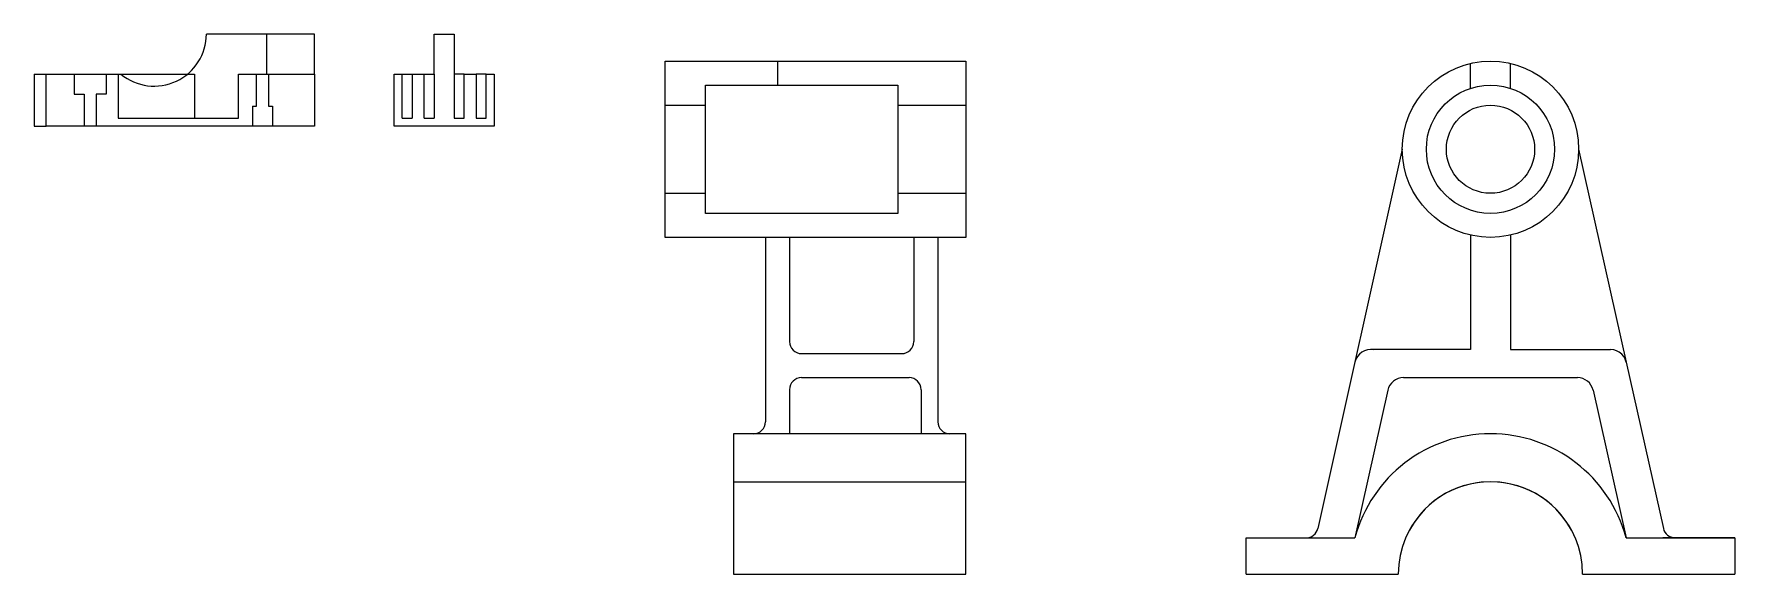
# Model space of a CAD drawing. Header units: millimetres. Extents: x 1418 to 1842, y 1647 to 1782.
import ezdxf

# ---------------------------------------------------------------- set-up
doc = ezdxf.new("R2010")
doc.units = ezdxf.units.MM

msp = doc.modelspace()

# ---------------------------------------------------------------- linework, layer by layer
for p, q in [((1488.02, 1781.73), (1461.02, 1781.73)), ((1476.02, 1781.73), (1476.02, 1771.73)), ((1488.02, 1771.73), (1488.02, 1781.73)), ((1517.86, 1771.73), (1517.86, 1781.73)), ((1517.86, 1781.73), (1522.86, 1781.73)), ((1522.86, 1781.73), (1522.86, 1771.73)), ((1575.53, 1774.98), (1650.53, 1774.98)), ((1575.53, 1730.98), (1575.53, 1774.98)), ((1603.53, 1774.98), (1603.53, 1768.98)), ((1650.53, 1774.98), (1650.53, 1730.98)), ((1418.02, 1771.73), (1421.02, 1771.73)), ((1418.02, 1771.73), (1418.02, 1758.73)), ((1421.02, 1758.73), (1421.02, 1771.73)), ((1421.02, 1771.73), (1458.02, 1771.73)), ((1428.02, 1771.73), (1428.02, 1766.73)), ((1436.02, 1771.73), (1436.02, 1766.73)), ((1439.02, 1771.73), (1439.02, 1760.73)), ((1458.02, 1771.73), (1458.02, 1760.73)), ((1469.02, 1760.73), (1469.02, 1771.73)), ((1469.02, 1771.73), (1488.02, 1771.73)), ((1473.52, 1763.73), (1473.52, 1771.73)), ((1476.52, 1771.73), (1476.52, 1763.73)), ((1488.02, 1771.73), (1488.02, 1758.73)), ((1507.86, 1758.73), (1507.86, 1771.73)), ((1507.86, 1771.73), (1509.86, 1771.73)), ((1509.86, 1760.73), (1509.86, 1771.73)), ((1509.86, 1771.73), (1512.36, 1771.73)), ((1512.36, 1771.73), (1512.36, 1760.73)), ((1512.36, 1771.73), (1515.36, 1771.73)), ((1515.36, 1760.73), (1515.36, 1771.73)), ((1515.36, 1771.73), (1517.86, 1771.73)), ((1517.86, 1771.73), (1517.86, 1760.73)), ((1525.36, 1771.73), (1522.86, 1771.73)), ((1522.86, 1771.73), (1522.86, 1760.73)), ((1525.36, 1760.73), (1525.36, 1771.73)), ((1525.36, 1771.73), (1528.36, 1771.73)), ((1530.86, 1771.73), (1528.36, 1771.73)), ((1528.36, 1771.73), (1528.36, 1760.73)), ((1530.86, 1760.73), (1530.86, 1771.73)), ((1530.86, 1771.73), (1532.86, 1771.73)), ((1532.86, 1771.73), (1532.86, 1758.73)), ((1428.02, 1766.73), (1430.52, 1766.73)), ((1430.52, 1766.73), (1430.52, 1758.73)), ((1433.52, 1766.73), (1433.52, 1758.73)), ((1436.02, 1766.73), (1433.52, 1766.73)), ((1585.53, 1736.98), (1585.53, 1768.98)), ((1585.53, 1768.98), (1633.53, 1768.98)), ((1633.53, 1768.98), (1633.53, 1736.98)), ((1472.52, 1763.73), (1472.52, 1758.73)), ((1472.52, 1763.73), (1473.52, 1763.73)), ((1476.52, 1763.73), (1477.52, 1763.73)), ((1477.52, 1763.73), (1477.52, 1758.73)), ((1575.53, 1763.98), (1585.53, 1763.98)), ((1633.53, 1763.98), (1650.53, 1763.98)), ((1418.02, 1758.73), (1421.02, 1758.73)), ((1488.02, 1758.73), (1421.02, 1758.73)), ((1439.02, 1760.73), (1469.02, 1760.73)), ((1509.86, 1758.73), (1507.86, 1758.73)), ((1509.86, 1760.73), (1512.36, 1760.73)), ((1530.86, 1758.73), (1509.86, 1758.73)), ((1515.36, 1760.73), (1517.86, 1760.73)), ((1522.86, 1760.73), (1525.36, 1760.73)), ((1528.36, 1760.73), (1530.86, 1760.73)), ((1532.86, 1758.73), (1530.86, 1758.73)), ((1575.53, 1741.98), (1585.53, 1741.98)), ((1633.53, 1741.98), (1650.53, 1741.98)), ((1633.53, 1736.98), (1585.53, 1736.98)), ((1650.53, 1730.98), (1575.53, 1730.98)), ((1600.53, 1730.98), (1600.53, 1700.98)), ((1606.53, 1730.98), (1606.53, 1704.98)), ((1637.53, 1730.98), (1637.53, 1704.98)), ((1643.53, 1730.98), (1643.53, 1700.98)), ((1609.53, 1701.98), (1634.53, 1701.98)), ((1600.53, 1700.98), (1600.53, 1697.98)), ((1600.53, 1697.98), (1600.53, 1684.98)), ((1643.53, 1700.98), (1643.53, 1690.98)), ((1609.53, 1695.98), (1636.34, 1695.98)), ((1606.53, 1692.98), (1606.53, 1681.98)), ((1639.34, 1692.98), (1639.34, 1681.98)), ((1643.53, 1690.98), (1643.53, 1684.98)), ((1650.53, 1681.98), (1592.53, 1681.98)), ((1592.53, 1681.98), (1592.53, 1655.98)), ((1650.53, 1646.98), (1650.53, 1681.98)), ((1592.53, 1669.98), (1650.53, 1669.98)), ((1592.53, 1655.98), (1592.53, 1646.98)), ((1592.53, 1646.98), (1650.53, 1646.98))]:
    msp.add_line(p, q)
at = {"color": 4}
for p, q in [((1776.43, 1768.18), (1776.43, 1774.41)), ((1786.43, 1768.18), (1786.43, 1774.41)), ((1759.43, 1752.98), (1738.36, 1658.33)), ((1803.43, 1752.98), (1815.3, 1699.86)), ((1786.43, 1731.56), (1786.43, 1702.98)), ((1776.43, 1702.98), (1751.51, 1702.98)), ((1752.3, 1702.98), (1752.3, 1702.9)), ((1786.43, 1702.98), (1811.4, 1702.98)), ((1810.61, 1702.98), (1810.61, 1702.9)), ((1815.3, 1699.86), (1824.58, 1658.35)), ((1759.72, 1695.98), (1803.12, 1695.98)), ((1755.82, 1692.85), (1747.61, 1655.98)), ((1807.02, 1692.86), (1815.26, 1655.98)), ((1720.43, 1646.98), (1720.43, 1655.98)), ((1720.43, 1655.98), (1747.61, 1655.98)), ((1815.26, 1655.98), (1842.43, 1655.98)), ((1842.43, 1655.98), (1824.43, 1655.98)), ((1824.43, 1655.98), (1827.43, 1655.98)), ((1827.43, 1655.98), (1827.43, 1656.06)), ((1842.43, 1655.98), (1842.43, 1646.98)), ((1720.43, 1646.98), (1758.43, 1646.98)), ((1804.43, 1646.98), (1842.43, 1646.98))]:
    msp.add_line(p, q, dxfattribs=at)
at = {"color": 4, "ltscale": 0.5}
msp.add_line((1776.43, 1731.56), (1776.43, 1702.98), dxfattribs=at)
at = {"color": 4}
for radius in [22, 16, 11]:
    msp.add_circle((1781.43, 1752.98), radius, dxfattribs=at)
for centre, radius, start, end in [((1448.02, 1781.73), 13, 230.2849, 0), ((1609.53, 1704.98), 3, 180, 270), ((1634.53, 1704.98), 3, 270, 0), ((1609.53, 1692.98), 3, 90, 180), ((1636.34, 1692.98), 3, 0, 90), ((1597.53, 1684.98), 3, 270, 0), ((1646.53, 1684.98), 3, 180, 270)]:
    msp.add_arc(centre, radius, start, end)
for centre, radius, start, end in [((1751.51, 1698.98), 4, 78.5717, 167.4493), ((1811.4, 1698.98), 4, 12.5933, 101.4641), ((1759.72, 1691.98), 4, 90, 167.4493), ((1803.12, 1691.98), 4, 12.5933, 90), ((1781.43, 1646.98), 35, 14.9006, 165.0994), ((1781.43, 1646.98), 23, 0, 180), ((1781.43, 1646.98), 23, 23.0357, 156.9643), ((1735.43, 1658.98), 3, 270, 347.4493), ((1827.43, 1658.98), 2.93, 192.5933, 270)]:
    msp.add_arc(centre, radius, start, end, dxfattribs=at)

doc.saveas('drawing.dxf')
